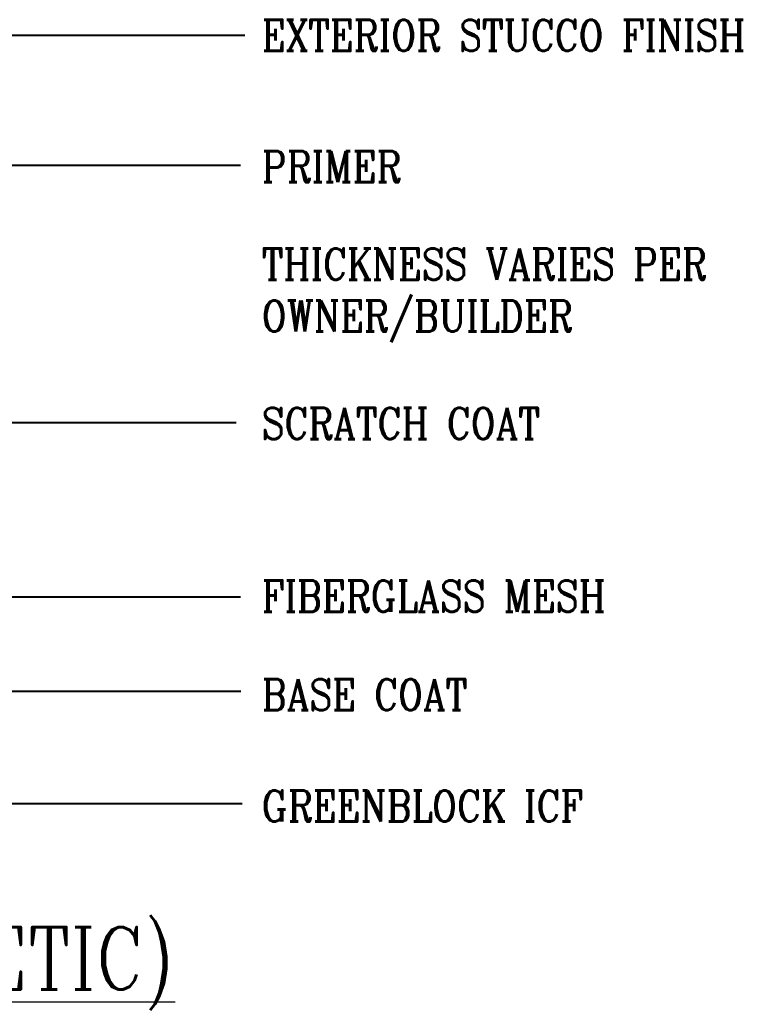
# Model space of a CAD drawing. Header units: inches. Extents: x 31.4 to 100.4, y 26.9 to 80.1.
# Drawn here: x 77.21 to 100.42, y 39.21 to 70.98 of the extents above; entities that cross this region are included whole.
import ezdxf

# ---------------------------------------------------------------- set-up
doc = ezdxf.new("R2010")
doc.units = ezdxf.units.IN
doc.header["$MEASUREMENT"] = 0
doc.layers.add('DIM', color=3, linetype='Continuous', lineweight=13)
doc.styles.add('ARCTEXT', font='arctext.shx', dxfattribs={"width": 0.85})
doc.styles.add('RomanC', font='romanc.shx', dxfattribs={"width": 0.85, "height": 5})
doc.dimstyles.new('ARCTEXT1-4', dxfattribs={"dimtxt": 4, "dimasz": 2, "dimexe": 2, "dimexo": 2, "dimgap": 2, "dimtad": 1, "dimdec": 4, "dimzin": 3, "dimdsep": 46, "dimlunit": 4, "dimtxsty": 'ARCTEXT', "dimblk": 'ARCHTICK', "dimcen": 2, "dimaunit": 1, "dimadec": 0, "dimazin": 0, "dimtfac": 1, "dimtdec": 4, "dimtmove": 2, "dimatfit": 3, "dimldrblk": 'arrow', "dimfxl": 0, "dimtolj": 1, "dimtzin": 0, "dimarcsym": 0})

# ---------------------------------------------------------------- blocks, each defined once
blk = doc.blocks.new('_ArchTick')
at = {"color": 0, "linetype": 'ByBlock', "const_width": 0.15}
blk.add_lwpolyline([(-0.5, -0.5), (0.5, 0.5)], dxfattribs=at)
blk = doc.blocks.new('arrow')
at = {"layer": 'DIM'}
blk.add_hatch(color=253, dxfattribs=at).paths.add_polyline_path([(-2, 0.5), (-2, -0.5), (0, 0)])
at = {"layer": 'DIM', "lineweight": 9}
for points in [[(-2, 0.983), (-2, 0.5), (-2.469, 0.617)], [(0.374, 0.094), (0, 0)], [(0.374, -0.094), (0, 0)], [(-2, -0.983), (-2, -0.5), (-2.469, -0.617)]]:
    blk.add_lwpolyline(points, dxfattribs=at)
at = {"layer": 'DIM', "lineweight": 15}
blk.add_lwpolyline([(0, 0), (-2, -0.5), (-2, 0.5), (0, 0)], dxfattribs=at)

msp = doc.modelspace()

# ---------------------------------------------------------------- texts
at = {"layer": 'DIM', "color": 3, "char_height": 1, "width": 22.68955, "attachment_point": 1, "style": 'RomanC'}
for s, insert in [('EXTERIOR STUCCO FINISH', (84.976, 70.98)), ('PRIMER', (84.976, 66.772)), ('THICKNESS VARIES PER OWNER/BUILDER', (84.976, 63.645)), ('SCRATCH COAT', (84.976, 58.534)), ('FIBERGLASS MESH', (84.976, 52.996)), ('BASE COAT', (84.976, 49.832)), ('GREENBLOCK ICF', (84.976, 46.265))]:
    msp.add_mtext(s, dxfattribs=dict(at, insert=insert))
at = {"layer": 'DIM', "insert": (64.897, 41.88), "char_height": 2, "width": 90.08, "attachment_point": 2, "style": 'RomanC'}
msp.add_mtext('{\\LSTUCCO FINISH (SYNTHETIC)}', dxfattribs=at)

# ---------------------------------------------------------------- leaders
at = {"layer": 'DIM'}
for points in [[(72.668, 70.489), (84.43, 70.489)], [(65.543, 66.314), (84.291, 66.314)], [(56.758, 58.064), (84.152, 58.064)], [(49.621, 52.468), (84.291, 52.468)], [(45.248, 49.446), (84.309, 49.446)], [(39.497, 45.841), (84.352, 45.841)]]:
    msp.add_leader(points, dimstyle='ARCTEXT1-4', override={"dimasz": 0.5, "dimtad": 0}, dxfattribs=at)

doc.saveas('drawing.dxf')
